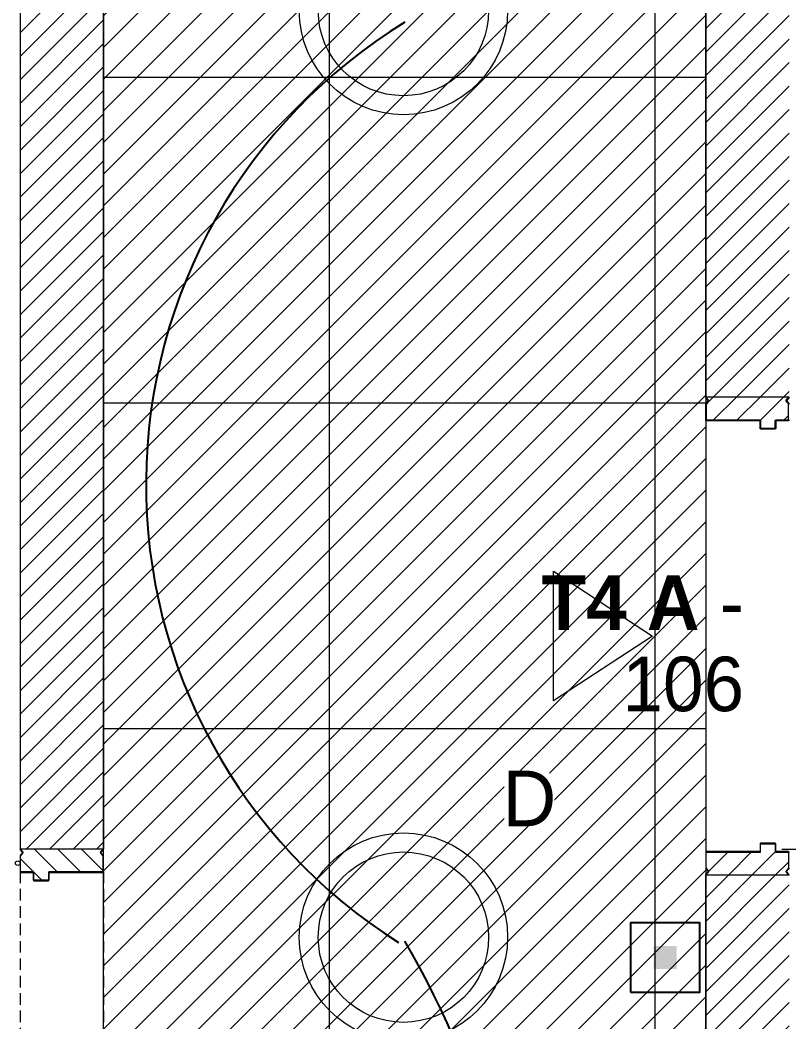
# Model space of a CAD drawing. Header units: centimetres. Extents: x 2666 to 9670, y 1889 to 5633.
# Drawn here: x 4189.4 to 4355.4, y 3737.6 to 3953.9 of the extents above; entities that cross this region are included whole.
import ezdxf

# ---------------------------------------------------------------- set-up
doc = ezdxf.new("R2010")
doc.units = ezdxf.units.CM
doc.header["$LTSCALE"] = 12.7
doc.linetypes.add('Style de ligne -13', pattern=[0.295276, 0.19685, -0.098425])
for name, color, linetype, lineweight in [('B Faux plafonds', 7, 'Continuous', 5), ('B GÈnÈral', 7, 'Continuous', 5), ('B Général', 7, 'Continuous', 5), ('C ANNOTATIONS-prestations', 7, 'Continuous', 5), ('C ANNOTATIONS-prestations-1', 7, 'Continuous', 5), ('C ANNOTATIONS-texte', 7, 'Continuous', 5), ('prlm-ELEC-CFO', 1, 'Continuous', 25)]:
    doc.layers.add(name, color=color, linetype=linetype, lineweight=lineweight)
doc.styles.add('Eurostile (bold)', font='')
doc.styles.add('prlm-elec-cfo', font='comic.ttf', dxfattribs={"height": 12})
doc.styles.get('Eurostile (bold)').set_extended_font_data('Eurostile', bold=True)
pattern_1 = [(45, (0, 0), (2.4253472, -2.6458333), [])]

# ---------------------------------------------------------------- blocks, each defined once
blk = doc.blocks.new('xi.BSO')
at = {"layer": 'prlm-ELEC-CFO', "lineweight": 5}
blk.add_hatch(color=0, dxfattribs=at).paths.add_polyline_path([(-2.5, -2.5), (2.5, -2.5), (2.5, 2.5), (-2.5, 2.5)])
at = {"layer": 'prlm-ELEC-CFO', "color": 0, "flags": 128}
blk.add_lwpolyline([(-7.5, -7.5), (7.5, -7.5), (7.5, 7.5), (-7.5, 7.5)], close=True, dxfattribs=at)
blk = doc.blocks.new('xi.lumD')
at = {"layer": 'prlm-ELEC-CFO', "color": 0, "linetype": 'ByBlock', "lineweight": 13}
for radius in [22.49, 18.39]:
    blk.add_circle((0, 0), radius, dxfattribs=at)

msp = doc.modelspace()

# ---------------------------------------------------------------- hatches: boundary and pattern name
at = {"layer": 'B Faux plafonds', "linetype": 'Continuous', "lineweight": 5, "true_color": 0xaaaaaa}
h = msp.add_hatch(dxfattribs=at)
h.set_pattern_fill('F_P__SOFFITE', color=253, style=0, pattern_type=2)
h.set_pattern_definition([(45, (0, 0.2205), (-3.5277778, 3.3072917), [])])
h.paths.add_polyline_path([(4337.44, 3228.48), (4207.44, 3228.48), (4207.44, 4282.39), (4659.96, 4282.39), (4659.96, 4330.39), (5019.96, 4330.39), (5019.96, 4687.89), (5150.04, 4687.72), (5150.04, 4282.39), (6787.89, 4282.39), (6787.89, 4152.39), (4337.44, 4152.39)])
at = {"layer": 'B GÈnÈral', "linetype": 'Continuous', "lineweight": 5}
h = msp.add_hatch(dxfattribs=at)
h.set_pattern_fill('50_BETON', style=0, pattern_type=2)
h.set_pattern_definition(pattern_1)
h.paths.add_polyline_path([(4207.44, 3774.98), (4207.44, 4282.39), (4189.44, 4282.39), (4189.44, 3774.98)])
h = msp.add_hatch(dxfattribs=at)
h.set_pattern_fill('50_BETON', style=0, pattern_type=2)
h.set_pattern_definition(pattern_1)
h.paths.add_polyline_path([(4355.44, 4134.39), (4337.44, 4152.39), (4337.44, 3872.49), (4355.44, 3872.49)])
h = msp.add_hatch(dxfattribs=at)
h.set_pattern_fill('50_BETON', style=0, pattern_type=2)
h.set_pattern_definition(pattern_1)
edge = h.paths.add_edge_path()
edge.add_line((4337.49, 3872.49), (4338.07, 3871.82))
edge.add_line((4338.07, 3871.82), (4338.08, 3871.81))
edge.add_arc((4337.93, 3871.68), 0.2, -41.0091, 41.0091, ccw=False)
edge.add_line((4338.08, 3871.55), (4338.07, 3871.54))
edge.add_line((4338.07, 3871.54), (4337.59, 3870.99))
edge.add_line((4337.59, 3870.99), (4337.59, 3870.98))
edge.add_arc((4337.62, 3870.95), 0.05, 138.9909, 180)
edge.add_line((4337.57, 3870.95), (4337.57, 3870.95))
edge.add_line((4337.57, 3870.95), (4337.57, 3867.59))
edge.add_line((4337.57, 3867.59), (4337.57, 3867.58))
edge.add_arc((4337.62, 3867.58), 0.0435, 180, 270)
edge.add_line((4337.62, 3867.54), (4349.14, 3867.54))
edge.add_arc((4349.14, 3867.37), 0.174, 0, 90, ccw=False)
edge.add_line((4349.31, 3867.37), (4349.31, 3867.34))
edge.add_line((4349.31, 3867.34), (4349.31, 3865.79))
edge.add_line((4349.31, 3865.79), (4349.31, 3865.78))
edge.add_arc((4349.36, 3865.78), 0.0435, 180, 270)
edge.add_line((4349.36, 3865.74), (4352.4, 3865.74))
edge.add_arc((4352.4, 3865.78), 0.0435, 270, 360)
edge.add_line((4352.44, 3865.78), (4352.44, 3865.79))
edge.add_line((4352.44, 3865.79), (4352.44, 3867.34))
edge.add_line((4352.44, 3867.34), (4352.44, 3867.37))
edge.add_arc((4352.62, 3867.37), 0.174, 90, 180, ccw=False)
edge.add_line((4352.62, 3867.54), (4355.27, 3867.54))
edge.add_arc((4355.27, 3867.58), 0.0435, 270, 360)
edge.add_line((4355.31, 3867.58), (4355.31, 3867.59))
edge.add_line((4355.31, 3867.59), (4355.31, 3870.95))
edge.add_line((4355.31, 3870.95), (4355.31, 3870.95))
edge.add_arc((4355.26, 3870.95), 0.05, 0, 41.0091)
edge.add_line((4355.3, 3870.98), (4355.3, 3870.99))
edge.add_line((4355.3, 3870.99), (4354.82, 3871.54))
edge.add_line((4354.82, 3871.54), (4354.81, 3871.55))
edge.add_arc((4354.96, 3871.68), 0.2, 143.0967, 221.0091, ccw=False)
edge.add_line((4354.8, 3871.8), (4354.81, 3871.81))
edge.add_line((4354.81, 3871.81), (4355.25, 3872.32))
edge.add_line((4355.25, 3872.32), (4355.25, 3872.33))
edge.add_line((4355.25, 3872.33), (4355.39, 3872.49))
edge.add_line((4355.39, 3872.49), (4337.49, 3872.49))
h = msp.add_hatch(dxfattribs=at)
h.set_pattern_fill('50_BETON', style=0, pattern_type=2)
h.set_pattern_definition(pattern_1)
edge = h.paths.add_edge_path()
edge.add_line((4337.49, 3769.29), (4338.07, 3769.95))
edge.add_line((4338.07, 3769.95), (4338.08, 3769.96))
edge.add_arc((4337.93, 3770.1), 0.2, 318.9909, 401.0091)
edge.add_line((4338.08, 3770.23), (4338.07, 3770.24))
edge.add_line((4338.07, 3770.24), (4337.59, 3770.79))
edge.add_line((4337.59, 3770.79), (4337.59, 3770.79))
edge.add_arc((4337.62, 3770.83), 0.05, 180, 221.0091, ccw=False)
edge.add_line((4337.57, 3770.83), (4337.57, 3770.83))
edge.add_line((4337.57, 3770.83), (4337.57, 3774.19))
edge.add_line((4337.57, 3774.19), (4337.57, 3774.2))
edge.add_arc((4337.62, 3774.2), 0.0435, 90, 180, ccw=False)
edge.add_line((4337.62, 3774.24), (4349.14, 3774.24))
edge.add_arc((4349.14, 3774.41), 0.174, 270, 360)
edge.add_line((4349.31, 3774.41), (4349.31, 3774.44))
edge.add_line((4349.31, 3774.44), (4349.31, 3775.99))
edge.add_line((4349.31, 3775.99), (4349.31, 3776))
edge.add_arc((4349.36, 3776), 0.0435, 90, 180, ccw=False)
edge.add_line((4349.36, 3776.04), (4352.4, 3776.04))
edge.add_arc((4352.4, 3776), 0.0435, 0, 90, ccw=False)
edge.add_line((4352.44, 3776), (4352.44, 3775.99))
edge.add_line((4352.44, 3775.99), (4352.44, 3774.44))
edge.add_line((4352.44, 3774.44), (4352.44, 3774.41))
edge.add_arc((4352.62, 3774.41), 0.174, 180, 270)
edge.add_line((4352.62, 3774.24), (4355.27, 3774.24))
edge.add_arc((4355.27, 3774.2), 0.0435, 0, 90, ccw=False)
edge.add_line((4355.31, 3774.2), (4355.31, 3774.19))
edge.add_line((4355.31, 3774.19), (4355.31, 3770.83))
edge.add_line((4355.31, 3770.83), (4355.31, 3770.83))
edge.add_arc((4355.26, 3770.83), 0.05, 318.9909, 360, ccw=False)
edge.add_line((4355.3, 3770.79), (4355.3, 3770.79))
edge.add_line((4355.3, 3770.79), (4354.82, 3770.24))
edge.add_line((4354.82, 3770.24), (4354.81, 3770.23))
edge.add_arc((4354.96, 3770.1), 0.2, 138.9909, 216.9033)
edge.add_line((4354.8, 3769.98), (4354.81, 3769.96))
edge.add_line((4354.81, 3769.96), (4355.25, 3769.45))
edge.add_line((4355.25, 3769.45), (4355.25, 3769.45))
edge.add_line((4355.25, 3769.45), (4355.39, 3769.29))
edge.add_line((4355.39, 3769.29), (4337.49, 3769.29))
h = msp.add_hatch(dxfattribs=at)
h.set_pattern_fill('50_BETON', angle=90, style=0, pattern_type=2)
h.set_pattern_definition([(135, (4198.4424, 3723.376), (2.64583, 2.42535), [])])
edge = h.paths.add_edge_path()
edge.add_line((4207.39, 3774.98), (4206.82, 3774.31))
edge.add_line((4206.82, 3774.31), (4206.81, 3774.3))
edge.add_arc((4206.96, 3774.17), 0.2, 138.9909, 221.0091)
edge.add_line((4206.81, 3774.04), (4206.82, 3774.03))
edge.add_line((4206.82, 3774.03), (4207.3, 3773.47))
edge.add_line((4207.3, 3773.47), (4207.3, 3773.47))
edge.add_arc((4207.26, 3773.44), 0.05, 0, 41.0091, ccw=False)
edge.add_line((4207.31, 3773.44), (4207.31, 3773.44))
edge.add_line((4207.31, 3773.44), (4207.31, 3770.08))
edge.add_line((4207.31, 3770.08), (4207.31, 3770.07))
edge.add_arc((4207.27, 3770.07), 0.0435, 270, 360, ccw=False)
edge.add_line((4207.27, 3770.03), (4195.75, 3770.03))
edge.add_arc((4195.75, 3769.85), 0.174, 90, 180)
edge.add_line((4195.57, 3769.85), (4195.57, 3769.83))
edge.add_line((4195.57, 3769.83), (4195.57, 3768.28))
edge.add_line((4195.57, 3768.28), (4195.57, 3768.27))
edge.add_arc((4195.53, 3768.27), 0.0435, 270, 360, ccw=False)
edge.add_line((4195.53, 3768.23), (4192.49, 3768.23))
edge.add_arc((4192.49, 3768.27), 0.0435, 180, 270, ccw=False)
edge.add_line((4192.44, 3768.27), (4192.44, 3768.28))
edge.add_line((4192.44, 3768.28), (4192.44, 3769.83))
edge.add_line((4192.44, 3769.83), (4192.44, 3769.85))
edge.add_arc((4192.27, 3769.85), 0.174, 0, 90)
edge.add_line((4192.27, 3770.03), (4189.62, 3770.03))
edge.add_arc((4189.62, 3770.07), 0.0435, 180, 270, ccw=False)
edge.add_line((4189.57, 3770.07), (4189.57, 3770.08))
edge.add_line((4189.57, 3770.08), (4189.57, 3773.44))
edge.add_line((4189.57, 3773.44), (4189.57, 3773.44))
edge.add_arc((4189.62, 3773.44), 0.05, 138.9909, 180, ccw=False)
edge.add_line((4189.59, 3773.47), (4189.59, 3773.47))
edge.add_line((4189.59, 3773.47), (4190.07, 3774.03))
edge.add_line((4190.07, 3774.03), (4190.08, 3774.04))
edge.add_arc((4189.93, 3774.17), 0.2, 318.9909, 396.9033)
edge.add_line((4190.09, 3774.29), (4190.08, 3774.3))
edge.add_line((4190.08, 3774.3), (4189.63, 3774.81))
edge.add_line((4189.63, 3774.81), (4189.63, 3774.81))
edge.add_line((4189.63, 3774.81), (4189.49, 3774.98))
edge.add_line((4189.49, 3774.98), (4207.39, 3774.98))
h = msp.add_hatch(dxfattribs=at)
h.set_pattern_fill('50_BETON', style=0, pattern_type=2)
h.set_pattern_definition(pattern_1)
h.paths.add_polyline_path([(4337.44, 3769.29), (4337.44, 2576.4), (4355.44, 2592.4), (4355.44, 3769.29)])
at = {"layer": 'C ANNOTATIONS-prestations-1', "linetype": 'Continuous', "lineweight": 9, "true_color": 0x989898}
h = msp.add_hatch(dxfattribs=at)
h.set_pattern_fill('DALETTES TERRASSE 50X50', color=252, scale=1.406016, style=0, pattern_type=2)
h.set_pattern_definition([(0, (4678, 4152.39), (4e-15, -70.3008), []), (-90, (4678, 4152.39), (70.3008, 0), [])])
h.paths.add_polyline_path([(4337.44, 3228.48), (4207.44, 3228.48), (4207.44, 4282.39), (4659.96, 4282.39), (4659.96, 4330.39), (5019.96, 4330.39), (5019.96, 4687.89), (5150.04, 4687.72), (5150.04, 4282.39), (6787.89, 4282.39), (6787.89, 4152.39), (4337.44, 4152.39)])

# ---------------------------------------------------------------- linework, layer by layer
at = {"layer": 'B Général', "color": 7, "linetype": 'Continuous', "lineweight": 18}
for p, q in [((4189.44, 4282.39), (4189.44, 3774.98)), ((4207.44, 4282.39), (4207.44, 3774.98)), ((4337.44, 3872.49), (4337.44, 4152.39)), ((4337.44, 3228.48), (4337.44, 3769.29))]:
    msp.add_line(p, q, dxfattribs=at)
at = {"layer": 'B Général', "color": 7, "linetype": 'Continuous', "lineweight": 5}
for p, q in [((4189.44, 4282.39), (4189.44, 3774.98)), ((4207.44, 4282.39), (4207.44, 3774.98)), ((4337.44, 3872.49), (4337.44, 4152.39)), ((4355.44, 3872.49), (4337.44, 3872.49)), ((4189.44, 3774.98), (4207.44, 3774.98)), ((4355.44, 3769.29), (4337.44, 3769.29)), ((4337.44, 3228.48), (4337.44, 3769.29))]:
    msp.add_line(p, q, dxfattribs=at)
at = {"layer": 'B Général', "linetype": 'Style de ligne -13', "lineweight": 5}
for p, q in [((4337.44, 3867.59), (4337.44, 3774.19)), ((4189.44, 3770.08), (4189.44, 3676.68)), ((4207.44, 3770.08), (4207.44, 3676.68))]:
    msp.add_line(p, q, dxfattribs=at)
at = {"layer": 'B Général', "color": 49, "linetype": 'Continuous', "lineweight": 5}
for p, q in [((4304.59, 3806.89), (4304.59, 3834.89)), ((4304.59, 3834.89), (4325.94, 3820.89)), ((4325.94, 3820.89), (4304.59, 3806.89))]:
    msp.add_line(p, q, dxfattribs=at)
at = {"layer": 'B Général', "linetype": 'Continuous', "lineweight": 5, "flags": 128}
for points in [[(4355.44, 3867.56, -0.414214), (4355.27, 3867.39), (4352.62, 3867.39, 0.414214), (4352.57, 3867.35), (4352.57, 3867.34), (4352.57, 3865.79), (4352.57, 3865.76, -0.414214), (4352.4, 3865.59), (4349.36, 3865.59, -0.414214), (4349.18, 3865.76), (4349.18, 3865.79), (4349.18, 3867.34), (4349.18, 3867.35, 0.414214), (4349.14, 3867.39), (4337.62, 3867.39, -0.414214), (4337.44, 3867.56), (4337.44, 3867.59), (4337.44, 3870.95), (4337.44, 3870.96, -0.18087), (4337.49, 3871.09), (4337.49, 3871.09), (4337.98, 3871.65), (4337.98, 3871.65, 0.373975), (4337.98, 3871.72), (4337.98, 3871.72), (4337.4, 3872.38), (4337.49, 3872.49), (4338.07, 3871.82), (4338.08, 3871.81, -0.373975), (4338.08, 3871.55), (4338.07, 3871.54), (4337.59, 3870.99), (4337.59, 3870.98, 0.18087), (4337.57, 3870.95), (4337.57, 3870.95), (4337.57, 3867.59), (4337.57, 3867.58, 0.414214), (4337.62, 3867.54), (4349.14, 3867.54, -0.414214), (4349.31, 3867.37), (4349.31, 3867.34), (4349.31, 3865.79), (4349.31, 3865.78, 0.414214), (4349.36, 3865.74), (4352.4, 3865.74, 0.414214), (4352.44, 3865.78), (4352.44, 3865.79), (4352.44, 3867.34), (4352.44, 3867.37, -0.414214), (4352.62, 3867.54), (4355.27, 3867.54, 0.414214), (4355.31, 3867.58), (4355.31, 3867.59), (4355.31, 3870.95), (4355.31, 3870.95, 0.18087), (4355.3, 3870.98), (4355.3, 3870.99), (4354.82, 3871.54), (4354.81, 3871.55, -0.353689), (4354.8, 3871.8), (4354.81, 3871.81), (4355.25, 3872.32), (4355.25, 3872.33), (4355.39, 3872.49), (4355.49, 3872.38), (4354.95, 3871.77, 0.385556), (4354.91, 3871.66), (4354.91, 3871.65), (4355.39, 3871.09), (4355.39, 3871.09, -0.18087), (4355.44, 3870.96)], [(4355.44, 3774.22, 0.414214), (4355.27, 3774.39), (4352.62, 3774.39, -0.414214), (4352.57, 3774.43), (4352.57, 3774.44), (4352.57, 3775.99), (4352.57, 3776.02, 0.414214), (4352.4, 3776.19), (4349.36, 3776.19, 0.414214), (4349.18, 3776.02), (4349.18, 3775.99), (4349.18, 3774.44), (4349.18, 3774.43, -0.414214), (4349.14, 3774.39), (4337.62, 3774.39, 0.414214), (4337.44, 3774.22), (4337.44, 3774.19), (4337.44, 3770.83), (4337.44, 3770.82, 0.18087), (4337.49, 3770.69), (4337.49, 3770.69), (4337.98, 3770.13), (4337.98, 3770.13, -0.373975), (4337.98, 3770.06), (4337.98, 3770.06), (4337.4, 3769.4), (4337.49, 3769.29), (4338.07, 3769.95), (4338.08, 3769.96, 0.373975), (4338.08, 3770.23), (4338.07, 3770.24), (4337.59, 3770.79), (4337.59, 3770.79, -0.18087), (4337.57, 3770.83), (4337.57, 3770.83), (4337.57, 3774.19), (4337.57, 3774.2, -0.414214), (4337.62, 3774.24), (4349.14, 3774.24, 0.414214), (4349.31, 3774.41), (4349.31, 3774.44), (4349.31, 3775.99), (4349.31, 3776, -0.414214), (4349.36, 3776.04), (4352.4, 3776.04, -0.414214), (4352.44, 3776), (4352.44, 3775.99), (4352.44, 3774.44), (4352.44, 3774.41, 0.414214), (4352.62, 3774.24), (4355.27, 3774.24, -0.414214), (4355.31, 3774.2), (4355.31, 3774.19), (4355.31, 3770.83), (4355.31, 3770.83, -0.18087), (4355.3, 3770.79), (4355.3, 3770.79), (4354.82, 3770.24), (4354.81, 3770.23, 0.353689), (4354.8, 3769.98), (4354.81, 3769.96), (4355.25, 3769.45), (4355.25, 3769.45), (4355.39, 3769.29), (4355.49, 3769.4), (4354.95, 3770.01, -0.385556), (4354.91, 3770.12), (4354.91, 3770.13), (4355.39, 3770.69), (4355.39, 3770.69, 0.18087), (4355.44, 3770.82)]]:
    msp.add_lwpolyline(points, format="xyb", dxfattribs=at)
msp.add_lwpolyline([(4189.62, 3769.88), (4192.27, 3769.88, -0.414214), (4192.31, 3769.83), (4192.31, 3769.83), (4192.31, 3768.28), (4192.31, 3768.25, 0.414214), (4192.49, 3768.08), (4195.53, 3768.08, 0.414214), (4195.7, 3768.25), (4195.7, 3768.28), (4195.7, 3769.83), (4195.7, 3769.83, -0.414214), (4195.75, 3769.88), (4207.27, 3769.88, 0.414214), (4207.44, 3770.05), (4207.44, 3770.08), (4207.44, 3773.44), (4207.44, 3773.45, 0.18087), (4207.39, 3773.58), (4207.39, 3773.58), (4206.91, 3774.13), (4206.91, 3774.14, -0.373975), (4206.91, 3774.2), (4206.91, 3774.21), (4207.49, 3774.87), (4207.39, 3774.98), (4206.82, 3774.31), (4206.81, 3774.3, 0.373975), (4206.81, 3774.04), (4206.82, 3774.03), (4207.3, 3773.47), (4207.3, 3773.47, -0.18087), (4207.31, 3773.44), (4207.31, 3773.44), (4207.31, 3770.08), (4207.31, 3770.07, -0.414214), (4207.27, 3770.03), (4195.75, 3770.03, 0.414214), (4195.57, 3769.85), (4195.57, 3769.83), (4195.57, 3768.28), (4195.57, 3768.27, -0.414214), (4195.53, 3768.23), (4192.49, 3768.23, -0.414214), (4192.44, 3768.27), (4192.44, 3768.28), (4192.44, 3769.83), (4192.44, 3769.85, 0.414214), (4192.27, 3770.03), (4189.62, 3770.03, -0.414214), (4189.57, 3770.07), (4189.57, 3770.08), (4189.57, 3773.44), (4189.57, 3773.44, -0.18087), (4189.59, 3773.47), (4189.59, 3773.47), (4190.07, 3774.03), (4190.08, 3774.04, 0.353689), (4190.09, 3774.29), (4190.08, 3774.3), (4189.63, 3774.81), (4189.63, 3774.81), (4189.49, 3774.98), (4189.4, 3774.87), (4189.93, 3774.26, -0.385556), (4189.98, 3774.14), (4189.98, 3774.13), (4189.49, 3773.58), (4189.49, 3773.58, 0.18087), (4189.44, 3773.45), (4189.44, 3773.44), (4189.44, 3770.08), (4189.44, 3770.05, 0.414214)], format="xyb", close=True, dxfattribs=at)
at = {"layer": 'B Général', "linetype": 'Continuous', "lineweight": 5}
msp.add_circle((4188.94, 3771.88), 0.5, dxfattribs=at)
at = {"layer": 'B Général', "color": 7, "linetype": 'Continuous', "lineweight": 5}
for centre, start, end in [((4355.94, 3869.39), 268.7677, 0), ((4188.94, 3771.88), 180, 271.2323)]:
    msp.add_arc(centre, 94.5, start, end, dxfattribs=at)
at = {"layer": 'C ANNOTATIONS-prestations', "color": 7, "linetype": 'Continuous', "lineweight": 5, "flags": 128}
msp.add_lwpolyline([(4337.44, 3228.48), (4207.44, 3228.48), (4207.44, 4282.39), (4659.96, 4282.39), (4659.96, 4330.39), (5019.96, 4330.39), (5019.96, 4687.89), (5150.04, 4687.72), (5150.04, 4282.39), (6787.89, 4282.39), (6787.89, 4152.39), (4337.44, 4152.39)], close=True, dxfattribs=at)
msp.add_lwpolyline([(4337.44, 3228.48), (4207.44, 3228.48), (4207.44, 4282.39), (4659.96, 4282.39), (4659.96, 4330.39), (5019.96, 4330.39), (5019.96, 4687.89), (5150.04, 4687.72), (5150.04, 4282.39), (6787.89, 4282.39), (6787.89, 4152.39), (4337.44, 4152.39)], close=True, dxfattribs=at)
at = {"layer": 'prlm-ELEC-CFO'}
for centre, radius, start, end in [((4333.62, 3853.63), 116.99, 121.4993, 237.6987), ((4105.65, 3657.51), 193.27, 328.4749, 30.3221)]:
    msp.add_arc(centre, radius, start, end, dxfattribs=at)

# ---------------------------------------------------------------- block references
at = {"layer": 'prlm-ELEC-CFO', "rotation": 90}
for p in [(4272.2, 3955.91), (4272.2, 3755.91)]:
    msp.add_blockref('xi.lumD', p, dxfattribs=at)
at = {"layer": 'prlm-ELEC-CFO'}
msp.add_blockref('xi.BSO', (4328.69, 3751.51), dxfattribs=at)

# ---------------------------------------------------------------- texts
at = {"layer": 'C ANNOTATIONS-texte', "color": 7, "lineweight": 30, "insert": (4345.72, 3833.99), "char_height": 11.765, "width": 65.7691, "attachment_point": 3, "line_spacing_factor": 0.894142, "style": 'Eurostile (bold)'}
msp.add_mtext('T4 A{\\fEurostile|b0|i0|c0|p0; - 106}', dxfattribs=at)

# ---------------------------------------------------------------- next in the draw order: texts
at = {"layer": 'prlm-ELEC-CFO', "lineweight": 20, "insert": (4299.39, 3791.86), "char_height": 12, "attachment_point": 2, "line_spacing_factor": 0.8, "style": 'prlm-elec-cfo', "bg_fill": 3, "box_fill_scale": 0.95, "bg_fill_color": 256, "bg_fill_transparency": 0}
msp.add_mtext('D', dxfattribs=at)

doc.saveas('drawing.dxf')
